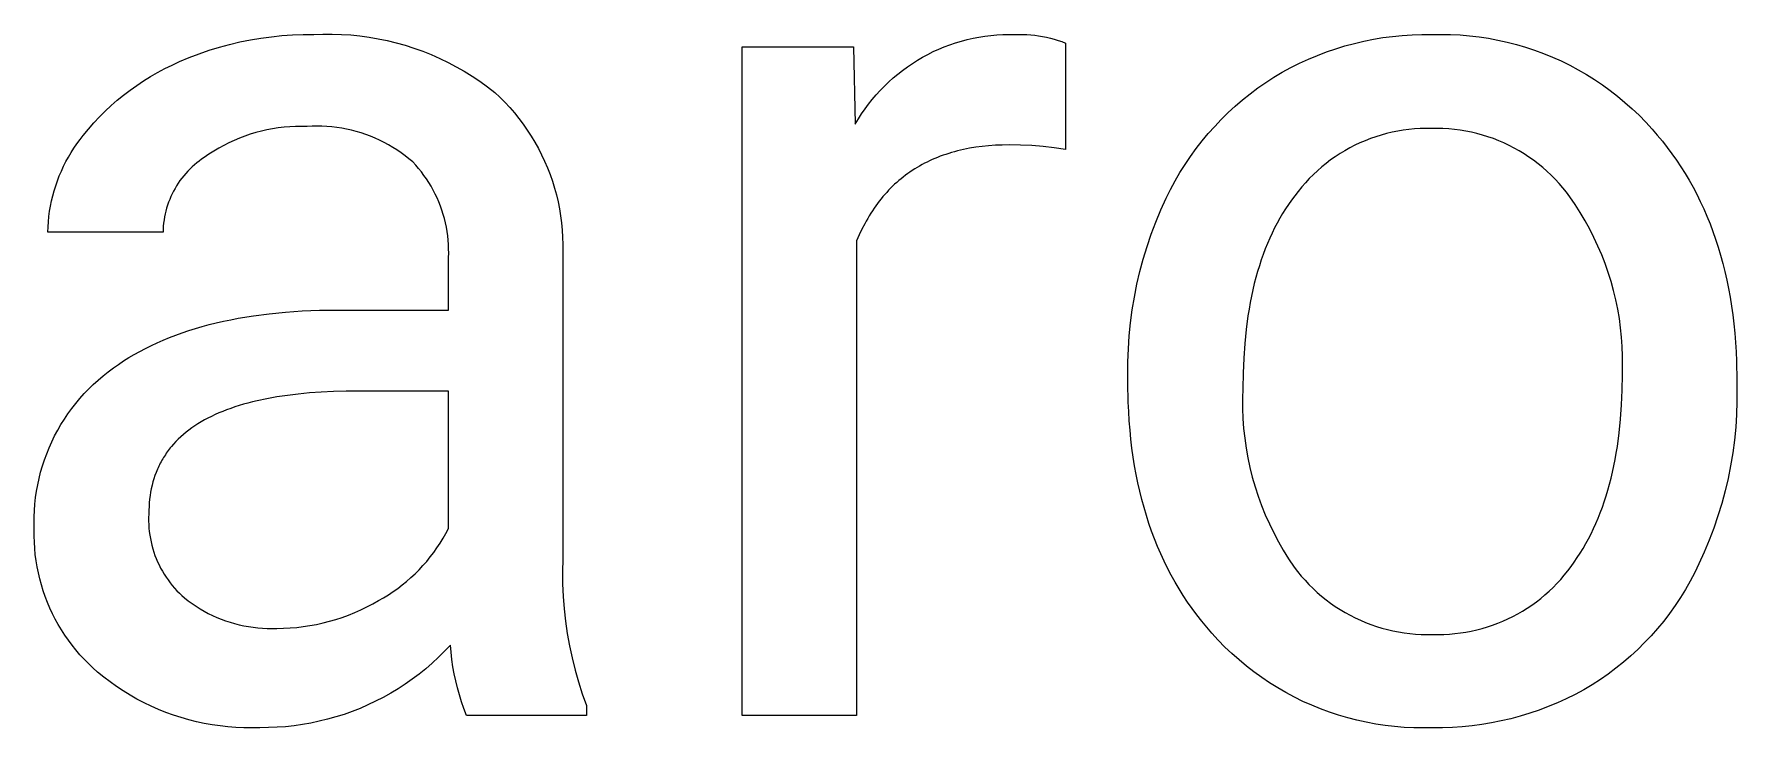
# Model space of a CAD drawing. Header units: millimetres. Extents: x -582 to 3448, y -204 to 2611.
# Drawn here: x 2629.3 to 2701.6, y 178.1 to 207.5 of the extents above; entities that cross this region are included whole.
import ezdxf

# ---------------------------------------------------------------- set-up
doc = ezdxf.new("R2010")
doc.units = ezdxf.units.MM
doc.header["$MEASUREMENT"] = 0
doc.layers.add('Domyślny', color=7, linetype='Continuous', true_color=0x000000)

msp = doc.modelspace()

# ---------------------------------------------------------------- linework, layer by layer
at = {"layer": 'Domyślny', "color": 18, "lineweight": 15, "true_color": 0x000000}
for p, q in [((2638.076, 207.211), (2638.517, 207.3)), ((2638.517, 207.3), (2638.961, 207.375)), ((2638.961, 207.375), (2639.407, 207.435)), ((2639.407, 207.435), (2639.855, 207.481)), ((2639.855, 207.481), (2640.303, 207.512)), ((2640.303, 207.512), (2640.753, 207.528)), ((2640.753, 207.528), (2641.203, 207.529)), ((2641.203, 207.529), (2641.595, 207.545)), ((2641.595, 207.545), (2641.988, 207.546)), ((2641.988, 207.546), (2642.38, 207.534)), ((2642.38, 207.534), (2642.772, 207.508)), ((2642.772, 207.508), (2643.162, 207.469)), ((2643.162, 207.469), (2643.551, 207.416)), ((2643.551, 207.416), (2643.938, 207.349)), ((2643.938, 207.349), (2644.322, 207.269)), ((2644.322, 207.269), (2644.704, 207.176)), ((2668.423, 207.173), (2668.667, 207.246)), ((2668.667, 207.246), (2668.913, 207.311)), ((2668.913, 207.311), (2669.161, 207.368)), ((2669.161, 207.368), (2669.411, 207.416)), ((2669.411, 207.416), (2669.663, 207.455)), ((2669.663, 207.455), (2669.915, 207.487)), ((2669.915, 207.487), (2670.169, 207.509)), ((2670.169, 207.509), (2670.423, 207.523)), ((2670.423, 207.523), (2670.678, 207.529)), ((2670.678, 207.529), (2670.933, 207.525)), ((2670.933, 207.525), (2671.101, 207.531)), ((2671.101, 207.531), (2671.27, 207.531)), ((2671.27, 207.531), (2671.439, 207.526)), ((2671.439, 207.526), (2671.607, 207.514)), ((2671.607, 207.514), (2671.775, 207.498)), ((2671.775, 207.498), (2671.943, 207.475)), ((2671.943, 207.475), (2672.109, 207.447)), ((2672.109, 207.447), (2672.275, 207.413)), ((2672.275, 207.413), (2672.439, 207.374)), ((2672.439, 207.374), (2672.602, 207.329)), ((2672.602, 207.329), (2672.763, 207.279)), ((2672.763, 207.279), (2672.922, 207.224)), ((2685.33, 207.149), (2685.732, 207.243)), ((2685.732, 207.243), (2686.136, 207.325)), ((2686.136, 207.325), (2686.543, 207.393)), ((2686.543, 207.393), (2686.953, 207.447)), ((2686.953, 207.447), (2687.363, 207.487)), ((2687.363, 207.487), (2687.775, 207.514)), ((2687.775, 207.514), (2688.188, 207.527)), ((2688.188, 207.527), (2688.601, 207.527)), ((2688.601, 207.527), (2689.005, 207.534)), ((2689.005, 207.534), (2689.41, 207.529)), ((2689.41, 207.529), (2689.814, 207.509)), ((2689.814, 207.509), (2690.217, 207.475)), ((2690.217, 207.475), (2690.618, 207.428)), ((2690.618, 207.428), (2691.018, 207.368)), ((2691.018, 207.368), (2691.416, 207.293)), ((2691.416, 207.293), (2691.811, 207.206)), ((2635.513, 206.375), (2635.928, 206.549)), ((2635.928, 206.549), (2636.348, 206.71)), ((2636.348, 206.71), (2636.774, 206.856)), ((2636.774, 206.856), (2637.204, 206.989)), ((2637.204, 206.989), (2637.638, 207.107)), ((2637.638, 207.107), (2638.076, 207.211)), ((2644.704, 207.176), (2645.081, 207.07)), ((2645.081, 207.07), (2645.455, 206.95)), ((2645.455, 206.95), (2645.825, 206.818)), ((2645.825, 206.818), (2646.189, 206.672)), ((2646.189, 206.672), (2646.548, 206.514)), ((2646.548, 206.514), (2646.902, 206.344)), ((2659.377, 178.644), (2659.377, 207.002)), ((2659.377, 207.002), (2664.088, 207.002)), ((2664.088, 207.002), (2664.169, 203.727)), ((2666.804, 206.436), (2667.024, 206.564)), ((2667.024, 206.564), (2667.248, 206.685)), ((2667.248, 206.685), (2667.476, 206.799)), ((2667.476, 206.799), (2667.708, 206.904)), ((2667.708, 206.904), (2667.943, 207.002)), ((2667.943, 207.002), (2668.181, 207.091)), ((2668.181, 207.091), (2668.423, 207.173)), ((2672.922, 207.224), (2673.08, 207.163)), ((2673.08, 207.163), (2673.08, 202.654)), ((2683.38, 206.478), (2683.761, 206.638)), ((2683.761, 206.638), (2684.146, 206.785)), ((2684.146, 206.785), (2684.537, 206.92)), ((2684.537, 206.92), (2684.931, 207.041)), ((2684.931, 207.041), (2685.33, 207.149)), ((2691.811, 207.206), (2692.202, 207.105)), ((2692.202, 207.105), (2692.59, 206.99)), ((2692.59, 206.99), (2692.974, 206.863)), ((2692.974, 206.863), (2693.354, 206.723)), ((2693.354, 206.723), (2693.728, 206.57)), ((2693.728, 206.57), (2694.097, 206.404)), ((2634.281, 205.745), (2634.581, 205.917)), ((2634.581, 205.917), (2634.887, 206.08)), ((2634.887, 206.08), (2635.197, 206.233)), ((2635.197, 206.233), (2635.513, 206.375)), ((2646.902, 206.344), (2647.249, 206.161)), ((2647.249, 206.161), (2647.59, 205.967)), ((2647.59, 205.967), (2647.924, 205.76)), ((2665.776, 205.687), (2665.971, 205.85)), ((2665.971, 205.85), (2666.172, 206.007)), ((2666.172, 206.007), (2666.378, 206.157)), ((2666.378, 206.157), (2666.588, 206.3)), ((2666.588, 206.3), (2666.804, 206.436)), ((2681.917, 205.715), (2682.273, 205.924)), ((2682.273, 205.924), (2682.636, 206.121)), ((2682.636, 206.121), (2683.005, 206.306)), ((2683.005, 206.306), (2683.38, 206.478)), ((2694.097, 206.404), (2694.46, 206.226)), ((2694.46, 206.226), (2694.817, 206.035)), ((2694.817, 206.035), (2695.167, 205.833)), ((2695.167, 205.833), (2695.51, 205.619)), ((2633.143, 204.958), (2633.418, 205.169)), ((2633.418, 205.169), (2633.699, 205.37)), ((2633.699, 205.37), (2633.987, 205.562)), ((2633.987, 205.562), (2634.281, 205.745)), ((2647.924, 205.76), (2648.251, 205.543)), ((2648.251, 205.543), (2648.569, 205.313)), ((2648.569, 205.313), (2648.88, 205.073)), ((2648.88, 205.073), (2649.1, 204.866)), ((2665.054, 204.969), (2665.226, 205.158)), ((2665.226, 205.158), (2665.403, 205.34)), ((2665.403, 205.34), (2665.587, 205.517)), ((2665.587, 205.517), (2665.776, 205.687)), ((2680.911, 205.013), (2681.238, 205.258)), ((2681.238, 205.258), (2681.574, 205.492)), ((2681.574, 205.492), (2681.917, 205.715)), ((2695.51, 205.619), (2695.846, 205.393)), ((2695.846, 205.393), (2696.174, 205.156)), ((2696.174, 205.156), (2696.493, 204.908)), ((2632.362, 204.274), (2632.615, 204.51)), ((2632.615, 204.51), (2632.875, 204.739)), ((2632.875, 204.739), (2633.143, 204.958)), ((2649.1, 204.866), (2649.313, 204.65)), ((2649.313, 204.65), (2649.518, 204.428)), ((2649.518, 204.428), (2649.716, 204.199)), ((2664.436, 204.161), (2664.58, 204.371)), ((2664.58, 204.371), (2664.731, 204.576)), ((2664.731, 204.576), (2664.889, 204.775)), ((2664.889, 204.775), (2665.054, 204.969)), ((2679.98, 204.213), (2680.281, 204.49)), ((2680.281, 204.49), (2680.592, 204.757)), ((2680.592, 204.757), (2680.911, 205.013)), ((2696.493, 204.908), (2696.804, 204.649)), ((2696.804, 204.649), (2697.106, 204.38)), ((2697.106, 204.38), (2697.399, 204.101)), ((2631.653, 203.516), (2631.881, 203.776)), ((2631.881, 203.776), (2632.117, 204.029)), ((2632.117, 204.029), (2632.362, 204.274)), ((2640.433, 203.625), (2640.189, 203.613)), ((2640.677, 203.629), (2640.433, 203.625)), ((2640.921, 203.624), (2640.677, 203.629)), ((2641.132, 203.635), (2640.921, 203.624)), ((2641.343, 203.638), (2641.132, 203.635)), ((2641.554, 203.635), (2641.343, 203.638)), ((2641.764, 203.624), (2641.554, 203.635)), ((2641.975, 203.606), (2641.764, 203.624)), ((2649.716, 204.199), (2649.906, 203.963)), ((2649.906, 203.963), (2650.087, 203.72)), ((2650.087, 203.72), (2650.261, 203.472)), ((2664.169, 203.727), (2664.298, 203.946)), ((2664.298, 203.946), (2664.436, 204.161)), ((2679.134, 203.324), (2679.406, 203.63)), ((2679.406, 203.63), (2679.688, 203.926)), ((2679.688, 203.926), (2679.98, 204.213)), ((2697.399, 204.101), (2697.682, 203.812)), ((2697.682, 203.812), (2697.955, 203.514)), ((2631.163, 202.894), (2631.295, 203.073)), ((2631.295, 203.073), (2631.433, 203.248)), ((2631.433, 203.248), (2631.653, 203.516)), ((2637.608, 202.932), (2637.39, 202.822)), ((2637.83, 203.034), (2637.608, 202.932)), ((2638.055, 203.129), (2637.83, 203.034)), ((2638.283, 203.215), (2638.055, 203.129)), ((2638.514, 203.294), (2638.283, 203.215)), ((2638.748, 203.364), (2638.514, 203.294)), ((2638.984, 203.427), (2638.748, 203.364)), ((2639.222, 203.481), (2638.984, 203.427)), ((2639.462, 203.526), (2639.222, 203.481)), ((2639.703, 203.564), (2639.462, 203.526)), ((2639.946, 203.593), (2639.703, 203.564)), ((2640.189, 203.613), (2639.946, 203.593)), ((2642.184, 203.581), (2641.975, 203.606)), ((2642.392, 203.549), (2642.184, 203.581)), ((2642.6, 203.509), (2642.392, 203.549)), ((2642.805, 203.463), (2642.6, 203.509)), ((2643.009, 203.41), (2642.805, 203.463)), ((2643.211, 203.35), (2643.009, 203.41)), ((2643.411, 203.283), (2643.211, 203.35)), ((2643.609, 203.209), (2643.411, 203.283)), ((2643.804, 203.128), (2643.609, 203.209)), ((2643.996, 203.041), (2643.804, 203.128)), ((2644.185, 202.948), (2643.996, 203.041)), ((2644.371, 202.848), (2644.185, 202.948)), ((2650.261, 203.472), (2650.425, 203.218)), ((2650.425, 203.218), (2650.581, 202.958)), ((2650.581, 202.958), (2650.728, 202.694)), ((2678.621, 202.687), (2678.872, 203.01)), ((2678.872, 203.01), (2679.134, 203.324)), ((2685.567, 202.929), (2685.35, 202.826)), ((2685.787, 203.023), (2685.567, 202.929)), ((2686.011, 203.111), (2685.787, 203.023)), ((2686.237, 203.19), (2686.011, 203.111)), ((2686.467, 203.262), (2686.237, 203.19)), ((2686.698, 203.325), (2686.467, 203.262)), ((2686.932, 203.381), (2686.698, 203.325)), ((2687.167, 203.428), (2686.932, 203.381)), ((2687.404, 203.468), (2687.167, 203.428)), ((2687.642, 203.499), (2687.404, 203.468)), ((2687.881, 203.522), (2687.642, 203.499)), ((2688.121, 203.536), (2687.881, 203.522)), ((2688.361, 203.543), (2688.121, 203.536)), ((2688.601, 203.541), (2688.361, 203.543)), ((2688.844, 203.544), (2688.601, 203.541)), ((2689.087, 203.538), (2688.844, 203.544)), ((2689.33, 203.524), (2689.087, 203.538)), ((2689.572, 203.501), (2689.33, 203.524)), ((2689.813, 203.47), (2689.572, 203.501)), ((2690.053, 203.431), (2689.813, 203.47)), ((2690.292, 203.383), (2690.053, 203.431)), ((2690.528, 203.327), (2690.292, 203.383)), ((2690.763, 203.263), (2690.528, 203.327)), ((2690.995, 203.191), (2690.763, 203.263)), ((2691.224, 203.11), (2690.995, 203.191)), ((2691.451, 203.022), (2691.224, 203.11)), ((2691.674, 202.926), (2691.451, 203.022)), ((2691.894, 202.822), (2691.674, 202.926)), ((2697.955, 203.514), (2698.175, 203.261)), ((2698.175, 203.261), (2698.389, 203.003)), ((2698.389, 203.003), (2698.596, 202.739)), ((2630.698, 202.135), (2630.804, 202.33)), ((2630.804, 202.33), (2630.918, 202.522)), ((2630.918, 202.522), (2631.038, 202.71)), ((2631.038, 202.71), (2631.163, 202.894)), ((2636.452, 202.236), (2636.347, 202.16)), ((2636.56, 202.309), (2636.452, 202.236)), ((2636.76, 202.448), (2636.56, 202.309)), ((2636.966, 202.58), (2636.76, 202.448)), ((2637.176, 202.705), (2636.966, 202.58)), ((2637.39, 202.822), (2637.176, 202.705)), ((2644.553, 202.741), (2644.371, 202.848)), ((2644.731, 202.629), (2644.553, 202.741)), ((2644.906, 202.511), (2644.731, 202.629)), ((2645.076, 202.386), (2644.906, 202.511)), ((2645.242, 202.256), (2645.076, 202.386)), ((2645.404, 202.121), (2645.242, 202.256)), ((2650.728, 202.694), (2650.866, 202.424)), ((2650.866, 202.424), (2650.994, 202.15)), ((2667.431, 202.221), (2667.32, 202.17)), ((2667.544, 202.27), (2667.431, 202.221)), ((2667.658, 202.316), (2667.544, 202.27)), ((2667.773, 202.361), (2667.658, 202.316)), ((2667.89, 202.404), (2667.773, 202.361)), ((2668.008, 202.444), (2667.89, 202.404)), ((2668.128, 202.483), (2668.008, 202.444)), ((2668.25, 202.52), (2668.128, 202.483)), ((2668.372, 202.555), (2668.25, 202.52)), ((2668.497, 202.587), (2668.372, 202.555)), ((2668.623, 202.618), (2668.497, 202.587)), ((2668.75, 202.647), (2668.623, 202.618)), ((2669.009, 202.699), (2668.75, 202.647)), ((2669.275, 202.742), (2669.009, 202.699)), ((2669.546, 202.778), (2669.275, 202.742)), ((2669.823, 202.806), (2669.546, 202.778)), ((2670.107, 202.826), (2669.823, 202.806)), ((2670.396, 202.838), (2670.107, 202.826)), ((2670.691, 202.842), (2670.396, 202.838)), ((2671.171, 202.835), (2670.691, 202.842)), ((2671.65, 202.813), (2671.171, 202.835)), ((2672.128, 202.776), (2671.65, 202.813)), ((2672.605, 202.722), (2672.128, 202.776)), ((2673.08, 202.654), (2672.605, 202.722)), ((2678.152, 202.016), (2678.381, 202.355)), ((2678.381, 202.355), (2678.621, 202.687)), ((2684.324, 202.205), (2684.132, 202.06)), ((2684.52, 202.343), (2684.324, 202.205)), ((2684.721, 202.475), (2684.52, 202.343)), ((2684.927, 202.599), (2684.721, 202.475)), ((2685.136, 202.716), (2684.927, 202.599)), ((2685.35, 202.826), (2685.136, 202.716)), ((2692.11, 202.71), (2691.894, 202.822)), ((2692.322, 202.591), (2692.11, 202.71)), ((2692.53, 202.465), (2692.322, 202.591)), ((2692.733, 202.331), (2692.53, 202.465)), ((2692.932, 202.191), (2692.733, 202.331)), ((2693.125, 202.044), (2692.932, 202.191)), ((2698.596, 202.739), (2698.795, 202.471)), ((2698.795, 202.471), (2698.988, 202.197)), ((2698.988, 202.197), (2699.174, 201.918)), ((2630.337, 201.321), (2630.417, 201.529)), ((2630.417, 201.529), (2630.504, 201.734)), ((2630.504, 201.734), (2630.597, 201.936)), ((2630.597, 201.936), (2630.698, 202.135)), ((2635.692, 201.533), (2635.611, 201.432)), ((2635.776, 201.632), (2635.692, 201.533)), ((2635.863, 201.728), (2635.776, 201.632)), ((2635.954, 201.821), (2635.863, 201.728)), ((2636.048, 201.911), (2635.954, 201.821)), ((2636.145, 201.997), (2636.048, 201.911)), ((2636.245, 202.08), (2636.145, 201.997)), ((2636.347, 202.16), (2636.245, 202.08)), ((2645.53, 201.985), (2645.404, 202.121)), ((2645.651, 201.845), (2645.53, 201.985)), ((2645.767, 201.7), (2645.651, 201.845)), ((2645.879, 201.552), (2645.767, 201.7)), ((2645.985, 201.401), (2645.879, 201.552)), ((2650.994, 202.15), (2651.113, 201.871)), ((2651.113, 201.871), (2651.223, 201.589)), ((2651.223, 201.589), (2651.322, 201.303)), ((2666.2, 201.482), (2666.107, 201.408)), ((2666.294, 201.555), (2666.2, 201.482)), ((2666.39, 201.625), (2666.294, 201.555)), ((2666.487, 201.694), (2666.39, 201.625)), ((2666.586, 201.76), (2666.487, 201.694)), ((2666.687, 201.825), (2666.586, 201.76)), ((2666.788, 201.888), (2666.687, 201.825)), ((2666.892, 201.948), (2666.788, 201.888)), ((2666.997, 202.007), (2666.892, 201.948)), ((2667.103, 202.063), (2666.997, 202.007)), ((2667.211, 202.118), (2667.103, 202.063)), ((2667.32, 202.17), (2667.211, 202.118)), ((2677.729, 201.315), (2677.935, 201.669)), ((2677.935, 201.669), (2678.152, 202.016)), ((2683.59, 201.587), (2683.42, 201.417)), ((2683.765, 201.751), (2683.59, 201.587)), ((2683.946, 201.909), (2683.765, 201.751)), ((2684.132, 202.06), (2683.946, 201.909)), ((2693.314, 201.89), (2693.125, 202.044)), ((2693.496, 201.729), (2693.314, 201.89)), ((2693.673, 201.562), (2693.496, 201.729)), ((2693.844, 201.39), (2693.673, 201.562)), ((2699.174, 201.918), (2699.353, 201.634)), ((2699.353, 201.634), (2699.525, 201.345)), ((2630.139, 200.683), (2630.198, 200.898)), ((2630.198, 200.898), (2630.264, 201.111)), ((2630.264, 201.111), (2630.337, 201.321)), ((2635.201, 200.771), (2635.147, 200.653)), ((2635.26, 200.886), (2635.201, 200.771)), ((2635.323, 201), (2635.26, 200.886)), ((2635.389, 201.112), (2635.323, 201)), ((2635.459, 201.221), (2635.389, 201.112)), ((2635.533, 201.328), (2635.459, 201.221)), ((2635.611, 201.432), (2635.533, 201.328)), ((2646.086, 201.245), (2645.985, 201.401)), ((2646.182, 201.087), (2646.086, 201.245)), ((2646.273, 200.925), (2646.182, 201.087)), ((2646.358, 200.76), (2646.273, 200.925)), ((2646.437, 200.593), (2646.358, 200.76)), ((2651.322, 201.303), (2651.412, 201.014)), ((2651.412, 201.014), (2651.492, 200.722)), ((2665.418, 200.741), (2665.339, 200.649)), ((2665.499, 200.831), (2665.418, 200.741)), ((2665.581, 200.92), (2665.499, 200.831)), ((2665.665, 201.006), (2665.581, 200.92)), ((2665.751, 201.09), (2665.665, 201.006)), ((2665.837, 201.173), (2665.751, 201.09)), ((2665.926, 201.253), (2665.837, 201.173)), ((2666.016, 201.332), (2665.926, 201.253)), ((2666.107, 201.408), (2666.016, 201.332)), ((2677.354, 200.588), (2677.536, 200.955)), ((2677.536, 200.955), (2677.729, 201.315)), ((2682.948, 200.874), (2682.803, 200.682)), ((2683.099, 201.06), (2682.948, 200.874)), ((2683.256, 201.242), (2683.099, 201.06)), ((2683.42, 201.417), (2683.256, 201.242)), ((2694.009, 201.211), (2693.844, 201.39)), ((2694.168, 201.027), (2694.009, 201.211)), ((2694.32, 200.837), (2694.168, 201.027)), ((2694.466, 200.642), (2694.32, 200.837)), ((2699.525, 201.345), (2699.69, 201.05)), ((2699.69, 201.05), (2699.848, 200.751)), ((2699.848, 200.751), (2699.999, 200.446)), ((2629.975, 199.808), (2630.005, 200.029)), ((2630.005, 200.029), (2630.042, 200.248)), ((2630.042, 200.248), (2630.087, 200.467)), ((2630.087, 200.467), (2630.139, 200.683)), ((2634.934, 200.04), (2634.904, 199.914)), ((2634.968, 200.166), (2634.934, 200.04)), ((2635.007, 200.29), (2634.968, 200.166)), ((2635.049, 200.412), (2635.007, 200.29)), ((2635.096, 200.533), (2635.049, 200.412)), ((2635.147, 200.653), (2635.096, 200.533)), ((2646.511, 200.423), (2646.437, 200.593)), ((2646.578, 200.25), (2646.511, 200.423)), ((2646.641, 200.076), (2646.578, 200.25)), ((2646.697, 199.899), (2646.641, 200.076)), ((2651.492, 200.722), (2651.562, 200.428)), ((2651.562, 200.428), (2651.622, 200.131)), ((2651.622, 200.131), (2651.671, 199.832)), ((2664.895, 200.053), (2664.826, 199.947)), ((2664.965, 200.157), (2664.895, 200.053)), ((2665.037, 200.259), (2664.965, 200.157)), ((2665.11, 200.36), (2665.037, 200.259)), ((2665.185, 200.458), (2665.11, 200.36)), ((2665.261, 200.554), (2665.185, 200.458)), ((2665.339, 200.649), (2665.261, 200.554)), ((2676.913, 199.574), (2677.125, 200.085)), ((2677.125, 200.085), (2677.354, 200.588)), ((2682.411, 200.128), (2682.288, 199.934)), ((2682.537, 200.318), (2682.411, 200.128)), ((2682.668, 200.502), (2682.537, 200.318)), ((2682.803, 200.682), (2682.668, 200.502)), ((2694.693, 200.312), (2694.466, 200.642)), ((2694.91, 199.974), (2694.693, 200.312)), ((2699.999, 200.446), (2700.143, 200.136)), ((2700.143, 200.136), (2700.28, 199.821)), ((2629.93, 199.142), (2629.938, 199.364)), ((2629.938, 199.364), (2629.953, 199.586)), ((2629.953, 199.586), (2629.975, 199.808)), ((2634.827, 199.401), (2634.819, 199.271)), ((2634.84, 199.53), (2634.827, 199.401)), ((2634.857, 199.659), (2634.84, 199.53)), ((2634.878, 199.787), (2634.857, 199.659)), ((2634.904, 199.914), (2634.878, 199.787)), ((2646.747, 199.72), (2646.697, 199.899)), ((2646.791, 199.54), (2646.747, 199.72)), ((2646.829, 199.359), (2646.791, 199.54)), ((2646.86, 199.176), (2646.829, 199.359)), ((2651.671, 199.832), (2651.711, 199.532)), ((2651.711, 199.532), (2651.74, 199.23)), ((2664.567, 199.502), (2664.446, 199.268)), ((2664.629, 199.616), (2664.567, 199.502)), ((2664.693, 199.728), (2664.629, 199.616)), ((2664.759, 199.838), (2664.693, 199.728)), ((2664.826, 199.947), (2664.759, 199.838)), ((2676.718, 199.057), (2676.913, 199.574)), ((2681.947, 199.321), (2681.842, 199.107)), ((2682.057, 199.53), (2681.947, 199.321)), ((2682.17, 199.734), (2682.057, 199.53)), ((2682.288, 199.934), (2682.17, 199.734)), ((2695.115, 199.629), (2694.91, 199.974)), ((2695.308, 199.277), (2695.115, 199.629)), ((2700.28, 199.821), (2700.41, 199.5)), ((2700.41, 199.5), (2700.533, 199.174)), ((2634.815, 199.142), (2629.93, 199.142)), ((2634.819, 199.271), (2634.815, 199.142)), ((2646.886, 198.993), (2646.86, 199.176)), ((2646.905, 198.809), (2646.886, 198.993)), ((2646.919, 198.624), (2646.905, 198.809)), ((2646.925, 198.438), (2646.919, 198.624)), ((2651.74, 199.23), (2651.759, 198.928)), ((2651.759, 198.928), (2651.767, 198.626)), ((2651.767, 198.626), (2651.765, 198.323)), ((2664.331, 199.025), (2664.222, 198.775)), ((2664.222, 198.775), (2664.222, 178.644)), ((2664.446, 199.268), (2664.331, 199.025)), ((2676.539, 198.533), (2676.718, 199.057)), ((2681.644, 198.664), (2681.552, 198.436)), ((2681.741, 198.888), (2681.644, 198.664)), ((2681.842, 199.107), (2681.741, 198.888)), ((2695.49, 198.92), (2695.308, 199.277)), ((2695.66, 198.556), (2695.49, 198.92)), ((2700.533, 199.174), (2700.649, 198.844)), ((2700.649, 198.844), (2700.758, 198.508)), ((2646.92, 198.068), (2646.926, 198.253)), ((2646.92, 195.84), (2646.92, 198.068)), ((2646.926, 198.253), (2646.925, 198.438)), ((2651.765, 198.323), (2651.765, 185.278)), ((2676.235, 197.47), (2676.378, 198.004)), ((2676.378, 198.004), (2676.539, 198.533)), ((2681.38, 197.964), (2681.3, 197.721)), ((2681.464, 198.202), (2681.38, 197.964)), ((2681.552, 198.436), (2681.464, 198.202)), ((2695.817, 198.187), (2695.66, 198.556)), ((2695.962, 197.813), (2695.817, 198.187)), ((2700.758, 198.508), (2700.86, 198.166)), ((2700.86, 198.166), (2700.955, 197.82)), ((2676.109, 196.931), (2676.235, 197.47)), ((2681.154, 197.22), (2681.087, 196.962)), ((2681.225, 197.473), (2681.154, 197.22)), ((2681.3, 197.721), (2681.225, 197.473)), ((2696.095, 197.434), (2695.962, 197.813)), ((2696.215, 197.051), (2696.095, 197.434)), ((2700.955, 197.82), (2701.043, 197.468)), ((2701.043, 197.468), (2701.125, 197.112)), ((2676.001, 196.389), (2676.109, 196.931)), ((2680.967, 196.432), (2680.913, 196.159)), ((2681.025, 196.699), (2680.967, 196.432)), ((2681.087, 196.962), (2681.025, 196.699)), ((2696.322, 196.665), (2696.215, 197.051)), ((2696.416, 196.275), (2696.322, 196.665)), ((2701.125, 197.112), (2701.199, 196.75)), ((2701.199, 196.75), (2701.266, 196.383)), ((2638.648, 195.598), (2639.315, 195.685)), ((2639.315, 195.685), (2640.004, 195.753)), ((2640.004, 195.753), (2640.714, 195.801)), ((2640.714, 195.801), (2641.444, 195.83)), ((2641.444, 195.83), (2642.196, 195.84)), ((2642.196, 195.84), (2646.92, 195.84)), ((2675.838, 195.295), (2675.91, 195.843)), ((2675.91, 195.843), (2676.001, 196.389)), ((2680.863, 195.882), (2680.818, 195.599)), ((2680.913, 196.159), (2680.863, 195.882)), ((2696.497, 195.882), (2696.416, 196.275)), ((2696.565, 195.486), (2696.497, 195.882)), ((2701.266, 196.383), (2701.326, 196.01)), ((2701.326, 196.01), (2701.378, 195.633)), ((2635.629, 194.875), (2635.907, 194.968)), ((2635.907, 194.968), (2636.19, 195.057)), ((2636.19, 195.057), (2636.479, 195.142)), ((2636.479, 195.142), (2636.773, 195.221)), ((2636.773, 195.221), (2637.072, 195.296)), ((2637.072, 195.296), (2637.377, 195.366)), ((2637.377, 195.366), (2637.687, 195.431)), ((2637.687, 195.431), (2638.002, 195.491)), ((2638.002, 195.491), (2638.648, 195.598)), ((2675.784, 194.744), (2675.838, 195.295)), ((2680.74, 195.02), (2680.68, 194.422)), ((2680.818, 195.599), (2680.74, 195.02)), ((2696.62, 195.089), (2696.565, 195.486)), ((2696.661, 194.69), (2696.62, 195.089)), ((2701.378, 195.633), (2701.424, 195.25)), ((2701.424, 195.25), (2701.463, 194.862)), ((2634.072, 194.214), (2634.319, 194.336)), ((2634.319, 194.336), (2634.57, 194.453)), ((2634.57, 194.453), (2634.827, 194.565)), ((2634.827, 194.565), (2635.089, 194.673)), ((2635.089, 194.673), (2635.356, 194.776)), ((2635.356, 194.776), (2635.629, 194.875)), ((2675.748, 194.192), (2675.784, 194.744)), ((2680.68, 194.422), (2680.637, 193.804)), ((2696.689, 194.289), (2696.661, 194.69)), ((2696.704, 193.888), (2696.689, 194.289)), ((2701.463, 194.862), (2701.495, 194.469)), ((2701.495, 194.469), (2701.52, 194.071)), ((2632.708, 193.384), (2632.922, 193.534)), ((2632.922, 193.534), (2633.141, 193.679)), ((2633.141, 193.679), (2633.366, 193.82)), ((2633.366, 193.82), (2633.596, 193.956)), ((2633.596, 193.956), (2633.832, 194.087)), ((2633.832, 194.087), (2634.072, 194.214)), ((2675.73, 193.639), (2675.748, 194.192)), ((2675.73, 193.086), (2675.73, 193.639)), ((2680.637, 193.804), (2680.611, 193.166)), ((2696.705, 193.487), (2696.704, 193.888)), ((2701.52, 194.071), (2701.537, 193.667)), ((2701.537, 193.667), (2701.552, 192.845)), ((2631.859, 192.687), (2632.062, 192.872)), ((2632.062, 192.872), (2632.271, 193.05)), ((2632.271, 193.05), (2632.487, 193.221)), ((2632.487, 193.221), (2632.708, 193.384)), ((2675.73, 192.751), (2675.73, 193.086)), ((2680.611, 193.166), (2680.602, 192.509)), ((2696.685, 192.444), (2696.693, 193.086)), ((2696.693, 193.086), (2696.705, 193.487)), ((2701.552, 192.845), (2701.552, 192.509)), ((2631.113, 191.88), (2631.289, 192.091)), ((2631.289, 192.091), (2631.472, 192.296)), ((2631.472, 192.296), (2631.662, 192.495)), ((2631.662, 192.495), (2631.859, 192.687)), ((2639.216, 192.077), (2638.807, 191.991)), ((2639.643, 192.154), (2639.216, 192.077)), ((2640.087, 192.22), (2639.643, 192.154)), ((2640.549, 192.277), (2640.087, 192.22)), ((2641.029, 192.323), (2640.549, 192.277)), ((2641.526, 192.358), (2641.029, 192.323)), ((2642.04, 192.384), (2641.526, 192.358)), ((2642.573, 192.399), (2642.04, 192.384)), ((2643.122, 192.404), (2642.573, 192.399)), ((2646.92, 192.404), (2643.122, 192.404)), ((2646.92, 186.58), (2646.92, 192.404)), ((2675.744, 191.933), (2675.73, 192.751)), ((2680.602, 192.509), (2680.588, 192.087)), ((2680.588, 192.087), (2680.589, 191.665)), ((2696.659, 191.819), (2696.685, 192.444)), ((2701.552, 192.509), (2701.552, 191.961)), ((2630.63, 191.212), (2630.783, 191.44)), ((2630.783, 191.44), (2630.944, 191.663)), ((2630.944, 191.663), (2631.113, 191.88)), ((2637.023, 191.404), (2636.869, 191.331)), ((2637.182, 191.474), (2637.023, 191.404)), ((2637.345, 191.541), (2637.182, 191.474)), ((2637.512, 191.607), (2637.345, 191.541)), ((2637.684, 191.669), (2637.512, 191.607)), ((2637.86, 191.729), (2637.684, 191.669)), ((2638.041, 191.786), (2637.86, 191.729)), ((2638.226, 191.841), (2638.041, 191.786)), ((2638.415, 191.894), (2638.226, 191.841)), ((2638.609, 191.943), (2638.415, 191.894)), ((2638.807, 191.991), (2638.609, 191.943)), ((2675.762, 191.532), (2675.744, 191.933)), ((2675.786, 191.136), (2675.762, 191.532)), ((2680.589, 191.665), (2680.605, 191.243)), ((2696.617, 191.213), (2696.659, 191.819)), ((2701.534, 191.413), (2701.498, 190.866)), ((2701.552, 191.961), (2701.534, 191.413)), ((2630.218, 190.498), (2630.347, 190.741)), ((2630.347, 190.741), (2630.485, 190.979)), ((2630.485, 190.979), (2630.63, 191.212)), ((2635.792, 190.658), (2635.677, 190.562)), ((2635.911, 190.751), (2635.792, 190.658)), ((2636.035, 190.841), (2635.911, 190.751)), ((2636.163, 190.929), (2636.035, 190.841)), ((2636.295, 191.015), (2636.163, 190.929)), ((2636.432, 191.098), (2636.295, 191.015)), ((2636.573, 191.178), (2636.432, 191.098)), ((2636.719, 191.256), (2636.573, 191.178)), ((2636.869, 191.331), (2636.719, 191.256)), ((2675.817, 190.746), (2675.786, 191.136)), ((2675.855, 190.36), (2675.817, 190.746)), ((2680.605, 191.243), (2680.635, 190.822)), ((2680.635, 190.822), (2680.679, 190.403)), ((2696.481, 190.055), (2696.557, 190.625)), ((2696.557, 190.625), (2696.617, 191.213)), ((2701.498, 190.866), (2701.444, 190.321)), ((2629.882, 189.745), (2629.986, 190)), ((2629.986, 190), (2630.098, 190.251)), ((2630.098, 190.251), (2630.218, 190.498)), ((2635.078, 189.935), (2635.035, 189.878)), ((2635.122, 189.991), (2635.078, 189.935)), ((2635.167, 190.046), (2635.122, 189.991)), ((2635.26, 190.154), (2635.167, 190.046)), ((2635.358, 190.26), (2635.26, 190.154)), ((2635.46, 190.363), (2635.358, 190.26)), ((2635.566, 190.464), (2635.46, 190.363)), ((2635.677, 190.562), (2635.566, 190.464)), ((2675.9, 189.98), (2675.855, 190.36)), ((2675.952, 189.605), (2675.9, 189.98)), ((2680.679, 190.403), (2680.739, 189.985)), ((2680.739, 189.985), (2680.812, 189.569)), ((2696.436, 189.776), (2696.481, 190.055)), ((2701.444, 190.321), (2701.372, 189.777)), ((2629.625, 188.962), (2629.702, 189.226)), ((2629.702, 189.226), (2629.788, 189.487)), ((2629.788, 189.487), (2629.882, 189.745)), ((2634.636, 189.216), (2634.606, 189.152)), ((2634.666, 189.28), (2634.636, 189.216)), ((2634.698, 189.342), (2634.666, 189.28)), ((2634.731, 189.404), (2634.698, 189.342)), ((2634.766, 189.466), (2634.731, 189.404)), ((2634.801, 189.527), (2634.766, 189.466)), ((2634.837, 189.587), (2634.801, 189.527)), ((2634.874, 189.647), (2634.837, 189.587)), ((2634.913, 189.705), (2634.874, 189.647)), ((2634.953, 189.764), (2634.913, 189.705)), ((2634.993, 189.821), (2634.953, 189.764)), ((2635.035, 189.878), (2634.993, 189.821)), ((2676.011, 189.235), (2675.952, 189.605)), ((2676.077, 188.87), (2676.011, 189.235)), ((2680.812, 189.569), (2680.9, 189.156)), ((2696.277, 188.969), (2696.335, 189.233)), ((2696.335, 189.233), (2696.388, 189.503)), ((2696.388, 189.503), (2696.436, 189.776)), ((2701.282, 189.236), (2701.175, 188.699)), ((2701.372, 189.777), (2701.282, 189.236)), ((2629.5, 188.427), (2629.558, 188.695)), ((2629.558, 188.695), (2629.625, 188.962)), ((2634.386, 188.547), (2634.35, 188.406)), ((2634.428, 188.686), (2634.386, 188.547)), ((2634.473, 188.823), (2634.428, 188.686)), ((2634.523, 188.956), (2634.473, 188.823)), ((2634.549, 189.022), (2634.523, 188.956)), ((2634.577, 189.088), (2634.549, 189.022)), ((2634.606, 189.152), (2634.577, 189.088)), ((2676.15, 188.51), (2676.077, 188.87)), ((2676.229, 188.156), (2676.15, 188.51)), ((2680.9, 189.156), (2681.003, 188.747)), ((2681.003, 188.747), (2681.119, 188.341)), ((2696.15, 188.453), (2696.216, 188.708)), ((2696.216, 188.708), (2696.277, 188.969)), ((2701.175, 188.699), (2701.05, 188.165)), ((2629.38, 187.611), (2629.411, 187.884)), ((2629.411, 187.884), (2629.451, 188.156)), ((2629.451, 188.156), (2629.5, 188.427)), ((2634.246, 187.815), (2634.231, 187.661)), ((2634.265, 187.967), (2634.246, 187.815)), ((2634.289, 188.116), (2634.265, 187.967)), ((2634.317, 188.262), (2634.289, 188.116)), ((2634.35, 188.406), (2634.317, 188.262)), ((2676.316, 187.806), (2676.229, 188.156)), ((2676.41, 187.462), (2676.316, 187.806)), ((2681.119, 188.341), (2681.25, 187.94)), ((2681.25, 187.94), (2681.394, 187.543)), ((2695.927, 187.712), (2696.005, 187.955)), ((2696.005, 187.955), (2696.08, 188.201)), ((2696.08, 188.201), (2696.15, 188.453)), ((2701.05, 188.165), (2700.908, 187.636)), ((2629.346, 186.788), (2629.348, 187.062)), ((2629.348, 187.062), (2629.359, 187.337)), ((2629.359, 187.337), (2629.38, 187.611)), ((2634.211, 187.184), (2634.205, 187.036)), ((2634.205, 187.036), (2634.205, 186.887)), ((2634.213, 187.345), (2634.211, 187.184)), ((2634.22, 187.505), (2634.213, 187.345)), ((2634.231, 187.661), (2634.22, 187.505)), ((2676.51, 187.123), (2676.41, 187.462)), ((2676.618, 186.789), (2676.51, 187.123)), ((2681.394, 187.543), (2681.552, 187.152)), ((2681.552, 187.152), (2681.724, 186.766)), ((2695.666, 187.012), (2695.757, 187.241)), ((2695.757, 187.241), (2695.844, 187.474)), ((2695.844, 187.474), (2695.927, 187.712)), ((2700.748, 187.111), (2700.572, 186.592)), ((2700.908, 187.636), (2700.748, 187.111)), ((2629.353, 186.513), (2629.346, 186.788)), ((2629.351, 186.251), (2629.353, 186.513)), ((2634.205, 186.887), (2634.209, 186.739)), ((2634.209, 186.739), (2634.218, 186.591)), ((2634.218, 186.591), (2634.233, 186.443)), ((2634.233, 186.443), (2634.252, 186.296)), ((2634.252, 186.296), (2634.277, 186.15)), ((2646.69, 186.158), (2646.809, 186.367)), ((2646.809, 186.367), (2646.92, 186.58)), ((2676.732, 186.46), (2676.618, 186.789)), ((2676.854, 186.136), (2676.732, 186.46)), ((2681.724, 186.766), (2681.909, 186.387)), ((2681.909, 186.387), (2682.107, 186.014)), ((2695.258, 186.141), (2695.366, 186.352)), ((2695.366, 186.352), (2695.47, 186.568)), ((2695.47, 186.568), (2695.57, 186.788)), ((2695.57, 186.788), (2695.666, 187.012)), ((2700.572, 186.592), (2700.378, 186.079)), ((2629.358, 185.988), (2629.351, 186.251)), ((2629.374, 185.727), (2629.358, 185.988)), ((2629.399, 185.466), (2629.374, 185.727)), ((2634.277, 186.15), (2634.306, 186.005)), ((2634.306, 186.005), (2634.34, 185.86)), ((2634.34, 185.86), (2634.379, 185.717)), ((2634.379, 185.717), (2634.423, 185.575)), ((2634.423, 185.575), (2634.472, 185.435)), ((2646.292, 185.557), (2646.431, 185.753)), ((2646.431, 185.753), (2646.564, 185.953)), ((2646.564, 185.953), (2646.69, 186.158)), ((2676.982, 185.817), (2676.854, 186.136)), ((2677.118, 185.503), (2676.982, 185.817)), ((2682.107, 186.014), (2682.317, 185.648)), ((2682.317, 185.648), (2682.541, 185.29)), ((2694.908, 185.534), (2695.029, 185.732)), ((2695.029, 185.732), (2695.146, 185.934)), ((2695.146, 185.934), (2695.258, 186.141)), ((2700.168, 185.573), (2699.941, 185.074)), ((2700.378, 186.079), (2700.168, 185.573)), ((2629.433, 185.206), (2629.399, 185.466)), ((2629.476, 184.947), (2629.433, 185.206)), ((2629.527, 184.69), (2629.476, 184.947)), ((2634.472, 185.435), (2634.526, 185.297)), ((2634.526, 185.297), (2634.584, 185.161)), ((2634.584, 185.161), (2634.647, 185.026)), ((2634.647, 185.026), (2634.714, 184.894)), ((2634.714, 184.894), (2634.786, 184.764)), ((2645.671, 184.824), (2645.835, 184.999)), ((2645.835, 184.999), (2645.994, 185.18)), ((2645.994, 185.18), (2646.146, 185.366)), ((2646.146, 185.366), (2646.292, 185.557)), ((2651.765, 185.278), (2651.753, 184.75)), ((2677.26, 185.195), (2677.118, 185.503)), ((2677.409, 184.891), (2677.26, 185.195)), ((2677.566, 184.593), (2677.409, 184.891)), ((2682.541, 185.29), (2682.776, 184.94)), ((2682.776, 184.94), (2682.924, 184.747)), ((2694.379, 184.779), (2694.519, 184.967)), ((2694.519, 184.967), (2694.653, 185.151)), ((2694.653, 185.151), (2694.782, 185.34)), ((2694.782, 185.34), (2694.908, 185.534)), ((2699.941, 185.074), (2699.764, 184.707)), ((2629.588, 184.435), (2629.527, 184.69)), ((2629.656, 184.182), (2629.588, 184.435)), ((2629.734, 183.931), (2629.656, 184.182)), ((2634.786, 184.764), (2634.862, 184.637)), ((2634.862, 184.637), (2634.942, 184.512)), ((2634.942, 184.512), (2635.027, 184.39)), ((2635.027, 184.39), (2635.116, 184.271)), ((2635.116, 184.271), (2635.208, 184.156)), ((2635.208, 184.156), (2635.305, 184.043)), ((2644.766, 184.035), (2644.957, 184.18)), ((2644.957, 184.18), (2645.144, 184.332)), ((2645.144, 184.332), (2645.325, 184.49)), ((2645.325, 184.49), (2645.501, 184.654)), ((2645.501, 184.654), (2645.671, 184.824)), ((2651.753, 184.75), (2651.758, 184.222)), ((2651.758, 184.222), (2651.781, 183.694)), ((2677.729, 184.299), (2677.566, 184.593)), ((2677.899, 184.011), (2677.729, 184.299)), ((2682.924, 184.747), (2683.077, 184.559)), ((2683.077, 184.559), (2683.238, 184.377)), ((2683.238, 184.377), (2683.404, 184.2)), ((2683.404, 184.2), (2683.577, 184.029)), ((2693.757, 184.077), (2693.921, 184.244)), ((2693.921, 184.244), (2694.08, 184.417)), ((2694.08, 184.417), (2694.232, 184.595)), ((2694.232, 184.595), (2694.379, 184.779)), ((2699.574, 184.346), (2699.372, 183.991)), ((2699.764, 184.707), (2699.574, 184.346)), ((2629.82, 183.684), (2629.734, 183.931)), ((2629.914, 183.439), (2629.82, 183.684)), ((2630.017, 183.198), (2629.914, 183.439)), ((2635.305, 184.043), (2635.405, 183.934)), ((2635.405, 183.934), (2635.509, 183.828)), ((2635.509, 183.828), (2635.617, 183.726)), ((2635.617, 183.726), (2635.728, 183.627)), ((2635.728, 183.627), (2635.885, 183.504)), ((2635.885, 183.504), (2636.047, 183.386)), ((2643.708, 183.38), (2643.954, 183.52)), ((2643.954, 183.52), (2644.164, 183.638)), ((2644.164, 183.638), (2644.369, 183.764)), ((2644.369, 183.764), (2644.57, 183.896)), ((2644.57, 183.896), (2644.766, 184.035)), ((2651.781, 183.694), (2651.821, 183.168)), ((2678.077, 183.728), (2677.899, 184.011)), ((2678.261, 183.45), (2678.077, 183.728)), ((2678.452, 183.177), (2678.261, 183.45)), ((2683.577, 184.029), (2683.755, 183.864)), ((2683.755, 183.864), (2683.939, 183.706)), ((2683.939, 183.706), (2684.128, 183.554)), ((2684.128, 183.554), (2684.322, 183.408)), ((2684.322, 183.408), (2684.522, 183.27)), ((2692.856, 183.327), (2693.046, 183.465)), ((2693.046, 183.465), (2693.231, 183.609)), ((2693.231, 183.609), (2693.412, 183.759)), ((2693.412, 183.759), (2693.587, 183.915)), ((2693.587, 183.915), (2693.757, 184.077)), ((2699.158, 183.644), (2698.933, 183.304)), ((2699.372, 183.991), (2699.158, 183.644)), ((2630.127, 182.96), (2630.017, 183.198)), ((2630.246, 182.726), (2630.127, 182.96)), ((2630.373, 182.497), (2630.246, 182.726)), ((2636.047, 183.386), (2636.213, 183.274)), ((2636.213, 183.274), (2636.383, 183.168)), ((2636.383, 183.168), (2636.556, 183.068)), ((2636.556, 183.068), (2636.732, 182.973)), ((2636.732, 182.973), (2636.912, 182.885)), ((2636.912, 182.885), (2637.095, 182.803)), ((2637.095, 182.803), (2637.28, 182.727)), ((2637.28, 182.727), (2637.468, 182.658)), ((2641.873, 182.638), (2642.146, 182.717)), ((2642.146, 182.717), (2642.415, 182.805)), ((2642.415, 182.805), (2642.681, 182.903)), ((2642.681, 182.903), (2642.944, 183.009)), ((2642.944, 183.009), (2643.203, 183.124)), ((2643.203, 183.124), (2643.458, 183.248)), ((2643.458, 183.248), (2643.708, 183.38)), ((2651.821, 183.168), (2651.879, 182.643)), ((2678.65, 182.909), (2678.452, 183.177)), ((2678.855, 182.646), (2678.65, 182.909)), ((2684.522, 183.27), (2684.726, 183.138)), ((2684.726, 183.138), (2684.934, 183.013)), ((2684.934, 183.013), (2685.147, 182.896)), ((2685.147, 182.896), (2685.363, 182.786)), ((2685.363, 182.786), (2685.583, 182.684)), ((2685.583, 182.684), (2685.807, 182.589)), ((2691.628, 182.644), (2691.842, 182.74)), ((2691.842, 182.74), (2692.052, 182.844)), ((2692.052, 182.844), (2692.259, 182.954)), ((2692.259, 182.954), (2692.462, 183.072)), ((2692.462, 183.072), (2692.661, 183.196)), ((2692.661, 183.196), (2692.856, 183.327)), ((2698.696, 182.973), (2698.447, 182.649)), ((2698.933, 183.304), (2698.696, 182.973)), ((2630.507, 182.272), (2630.373, 182.497)), ((2630.649, 182.051), (2630.507, 182.272)), ((2630.799, 181.836), (2630.649, 182.051)), ((2637.468, 182.658), (2637.658, 182.595)), ((2637.658, 182.595), (2637.85, 182.539)), ((2637.85, 182.539), (2638.044, 182.49)), ((2638.044, 182.49), (2638.239, 182.447)), ((2638.239, 182.447), (2638.436, 182.411)), ((2638.436, 182.411), (2638.634, 182.382)), ((2638.634, 182.382), (2638.833, 182.359)), ((2638.833, 182.359), (2639.033, 182.344)), ((2639.033, 182.344), (2639.233, 182.335)), ((2639.233, 182.335), (2639.433, 182.334)), ((2639.433, 182.334), (2639.633, 182.339)), ((2639.633, 182.339), (2639.916, 182.343)), ((2639.916, 182.343), (2640.199, 182.357)), ((2640.199, 182.357), (2640.482, 182.38)), ((2640.482, 182.38), (2640.763, 182.413)), ((2640.763, 182.413), (2641.044, 182.455)), ((2641.044, 182.455), (2641.322, 182.507)), ((2641.322, 182.507), (2641.599, 182.568)), ((2641.599, 182.568), (2641.873, 182.638)), ((2651.879, 182.643), (2651.955, 182.12)), ((2651.955, 182.12), (2652.048, 181.601)), ((2679.068, 182.388), (2678.855, 182.646)), ((2679.287, 182.135), (2679.068, 182.388)), ((2679.56, 181.836), (2679.287, 182.135)), ((2685.807, 182.589), (2686.033, 182.502)), ((2686.033, 182.502), (2686.263, 182.423)), ((2686.263, 182.423), (2686.495, 182.352)), ((2686.495, 182.352), (2686.729, 182.289)), ((2686.729, 182.289), (2686.966, 182.234)), ((2686.966, 182.234), (2687.204, 182.187)), ((2687.204, 182.187), (2687.444, 182.149)), ((2687.444, 182.149), (2687.685, 182.118)), ((2687.685, 182.118), (2687.927, 182.097)), ((2687.927, 182.097), (2688.169, 182.083)), ((2688.169, 182.083), (2688.412, 182.078)), ((2688.412, 182.078), (2688.654, 182.081)), ((2688.654, 182.081), (2688.889, 182.078)), ((2688.889, 182.078), (2689.124, 182.082)), ((2689.124, 182.082), (2689.358, 182.094)), ((2689.358, 182.094), (2689.592, 182.114)), ((2689.592, 182.114), (2689.825, 182.142)), ((2689.825, 182.142), (2690.057, 182.178)), ((2690.057, 182.178), (2690.287, 182.221)), ((2690.287, 182.221), (2690.516, 182.273)), ((2690.516, 182.273), (2690.743, 182.332)), ((2690.743, 182.332), (2690.968, 182.399)), ((2690.968, 182.399), (2691.191, 182.473)), ((2691.191, 182.473), (2691.411, 182.555)), ((2691.411, 182.555), (2691.628, 182.644)), ((2697.918, 182.028), (2697.638, 181.732)), ((2698.188, 182.334), (2697.918, 182.028)), ((2698.447, 182.649), (2698.188, 182.334)), ((2630.955, 181.626), (2630.799, 181.836)), ((2631.119, 181.421), (2630.955, 181.626)), ((2631.29, 181.222), (2631.119, 181.421)), ((2646.751, 181.364), (2646.493, 181.11)), ((2647.001, 181.628), (2646.751, 181.364)), ((2647.027, 181.322), (2647.001, 181.628)), ((2647.062, 181.017), (2647.027, 181.322)), ((2652.048, 181.601), (2652.159, 181.084)), ((2679.844, 181.547), (2679.56, 181.836)), ((2680.137, 181.268), (2679.844, 181.547)), ((2680.439, 180.998), (2680.137, 181.268)), ((2697.348, 181.445), (2697.048, 181.169)), ((2697.638, 181.732), (2697.348, 181.445)), ((2631.467, 181.029), (2631.29, 181.222)), ((2631.651, 180.842), (2631.467, 181.029)), ((2631.841, 180.661), (2631.651, 180.842)), ((2632.037, 180.487), (2631.841, 180.661)), ((2645.952, 180.627), (2645.669, 180.399)), ((2646.226, 180.864), (2645.952, 180.627)), ((2646.493, 181.11), (2646.226, 180.864)), ((2647.107, 180.713), (2647.062, 181.017)), ((2647.161, 180.411), (2647.107, 180.713)), ((2652.159, 181.084), (2652.286, 180.572)), ((2652.286, 180.572), (2652.431, 180.064)), ((2680.751, 180.74), (2680.439, 180.998)), ((2681.071, 180.491), (2680.751, 180.74)), ((2696.422, 180.647), (2696.095, 180.402)), ((2696.74, 180.902), (2696.422, 180.647)), ((2697.048, 181.169), (2696.74, 180.902)), ((2632.299, 180.273), (2632.037, 180.487)), ((2632.569, 180.068), (2632.299, 180.273)), ((2632.845, 179.872), (2632.569, 180.068)), ((2633.127, 179.685), (2632.845, 179.872)), ((2645.082, 179.973), (2644.778, 179.775)), ((2645.379, 180.181), (2645.082, 179.973)), ((2645.669, 180.399), (2645.379, 180.181)), ((2647.225, 180.111), (2647.161, 180.411)), ((2647.299, 179.813), (2647.225, 180.111)), ((2647.382, 179.517), (2647.299, 179.813)), ((2652.431, 180.064), (2652.593, 179.561)), ((2681.399, 180.254), (2681.071, 180.491)), ((2681.735, 180.028), (2681.399, 180.254)), ((2682.079, 179.814), (2681.735, 180.028)), ((2682.43, 179.612), (2682.079, 179.814)), ((2695.418, 179.947), (2695.057, 179.738)), ((2695.761, 180.169), (2695.418, 179.947)), ((2696.095, 180.402), (2695.761, 180.169)), ((2633.416, 179.509), (2633.127, 179.685)), ((2633.71, 179.342), (2633.416, 179.509)), ((2634.01, 179.185), (2633.71, 179.342)), ((2634.315, 179.038), (2634.01, 179.185)), ((2643.5, 179.089), (2643.168, 178.945)), ((2643.828, 179.244), (2643.5, 179.089)), ((2644.151, 179.411), (2643.828, 179.244)), ((2644.467, 179.588), (2644.151, 179.411)), ((2644.778, 179.775), (2644.467, 179.588)), ((2647.474, 179.224), (2647.382, 179.517)), ((2647.575, 178.935), (2647.474, 179.224)), ((2652.593, 179.561), (2652.772, 179.064)), ((2682.787, 179.421), (2682.43, 179.612)), ((2683.151, 179.243), (2682.787, 179.421)), ((2683.52, 179.077), (2683.151, 179.243)), ((2683.895, 178.924), (2683.52, 179.077)), ((2693.936, 179.181), (2693.551, 179.02)), ((2694.316, 179.354), (2693.936, 179.181)), ((2694.69, 179.54), (2694.316, 179.354)), ((2695.057, 179.738), (2694.69, 179.54)), ((2634.625, 178.901), (2634.315, 179.038)), ((2634.94, 178.776), (2634.625, 178.901)), ((2635.258, 178.66), (2634.94, 178.776)), ((2635.58, 178.556), (2635.258, 178.66)), ((2635.905, 178.462), (2635.58, 178.556)), ((2636.234, 178.38), (2635.905, 178.462)), ((2636.565, 178.308), (2636.234, 178.38)), ((2641.441, 178.395), (2641.086, 178.32)), ((2641.793, 178.481), (2641.441, 178.395)), ((2642.143, 178.58), (2641.793, 178.481)), ((2642.488, 178.69), (2642.143, 178.58)), ((2642.83, 178.812), (2642.488, 178.69)), ((2643.168, 178.945), (2642.83, 178.812)), ((2647.685, 178.648), (2647.575, 178.935)), ((2652.772, 178.648), (2647.685, 178.648)), ((2652.772, 179.064), (2652.772, 178.648)), ((2664.222, 178.644), (2659.377, 178.644)), ((2684.275, 178.784), (2683.895, 178.924)), ((2684.66, 178.657), (2684.275, 178.784)), ((2685.048, 178.542), (2684.66, 178.657)), ((2685.44, 178.441), (2685.048, 178.542)), ((2685.836, 178.354), (2685.44, 178.441)), ((2686.234, 178.28), (2685.836, 178.354)), ((2691.556, 178.411), (2691.147, 178.329)), ((2691.963, 178.506), (2691.556, 178.411)), ((2692.366, 178.615), (2691.963, 178.506)), ((2692.765, 178.737), (2692.366, 178.615)), ((2693.16, 178.872), (2692.765, 178.737)), ((2693.551, 179.02), (2693.16, 178.872)), ((2636.898, 178.248), (2636.565, 178.308)), ((2637.233, 178.199), (2636.898, 178.248)), ((2637.569, 178.162), (2637.233, 178.199)), ((2637.907, 178.135), (2637.569, 178.162)), ((2638.245, 178.12), (2637.907, 178.135)), ((2638.583, 178.117), (2638.245, 178.12)), ((2638.922, 178.125), (2638.583, 178.117)), ((2639.285, 178.127), (2638.922, 178.125)), ((2639.647, 178.141), (2639.285, 178.127)), ((2640.009, 178.168), (2639.647, 178.141)), ((2640.37, 178.207), (2640.009, 178.168)), ((2640.729, 178.257), (2640.37, 178.207)), ((2641.086, 178.32), (2640.729, 178.257)), ((2686.634, 178.219), (2686.234, 178.28)), ((2687.036, 178.172), (2686.634, 178.219)), ((2687.44, 178.139), (2687.036, 178.172)), ((2687.845, 178.12), (2687.44, 178.139)), ((2688.25, 178.114), (2687.845, 178.12)), ((2688.654, 178.122), (2688.25, 178.114)), ((2689.072, 178.122), (2688.654, 178.122)), ((2689.489, 178.136), (2689.072, 178.122)), ((2689.906, 178.164), (2689.489, 178.136)), ((2690.321, 178.205), (2689.906, 178.164)), ((2690.735, 178.26), (2690.321, 178.205)), ((2691.147, 178.329), (2690.735, 178.26))]:
    msp.add_line(p, q, dxfattribs=at)

doc.saveas('drawing.dxf')
